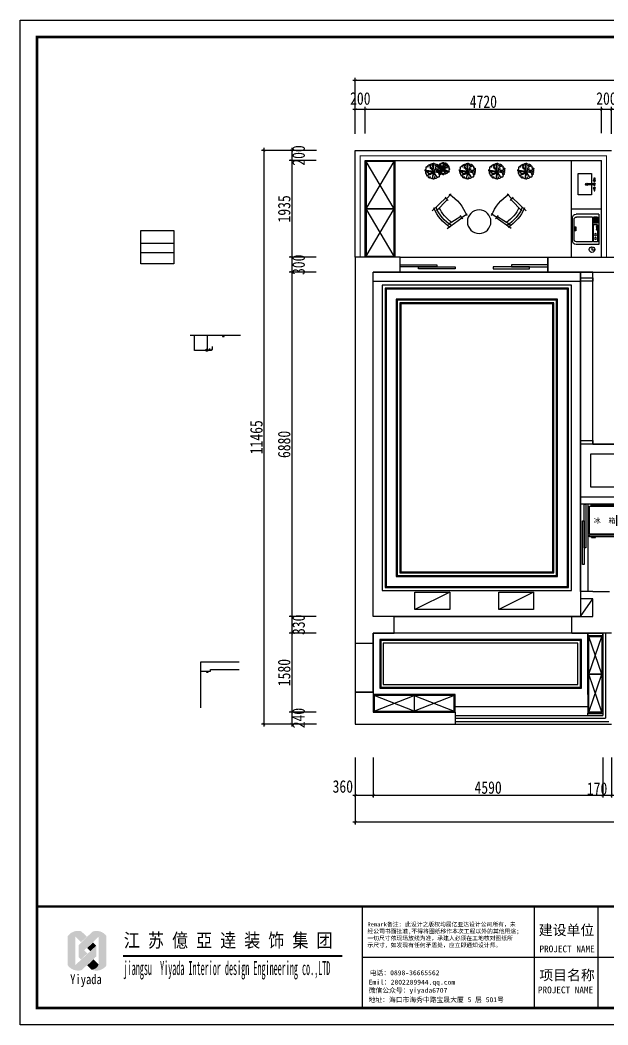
# Model space of a CAD drawing. Header units: millimetres. Extents: x -77055 to 331180, y -861586 to -491011.
# Drawn here: x 56184 to 67934, y -773046 to -752963 of the extents above; entities that cross this region are included whole.
import ezdxf

# ---------------------------------------------------------------- set-up
doc = ezdxf.new("R2010")
doc.units = ezdxf.units.MM
doc.header["$PDMODE"] = 3
doc.linetypes.add('M-HIDDEN', pattern=[1.875, 1.25, -0.625])
for name, color, linetype in [('0-01图框模板说明', 2, 'Continuous'), ('0-02图框细线', 136, 'Continuous'), ('06其他', 8, 'Continuous'), ('250', 250, 'Continuous'), ('5', 5, 'Continuous'), ('IDS-FIXT', 31, 'Continuous'), ('IEM-18Norm', 30, 'Continuous'), ('IFF-PLANTS', 86, 'Continuous'), ('JP-高位家具', 1, 'Continuous'), ('TK', 7, 'Continuous'), ('墙体', 7, 'Continuous')]:
    doc.layers.add(name, color=color, linetype=linetype)
doc.styles.add('DIM', font='simhei.ttf', dxfattribs={"width": 0.8})
doc.styles.add('H1', font='')
doc.styles.get("Standard").update_dxf_attribs({"font": 'simhei.ttf'})
doc.styles.get('H1').set_extended_font_data('SimSun')
doc.dimstyles.new('1-50', dxfattribs={"dimscale": 50, "dimtxt": 5, "dimasz": 1, "dimexe": 1, "dimexo": 0.1, "dimgap": 0.5, "dimtad": 1, "dimdec": 0, "dimdsep": 46, "dimtxsty": 'DIM', "dimblk": 'ARCHTICK', "dimcen": 4, "dimdle": 1, "dimclrd": 3, "dimclre": 3, "dimclrt": 1, "dimadec": 0, "dimazin": 0, "dimtfac": 1, "dimtdec": 0, "dimtmove": 2, "dimatfit": 3, "dimldrblk": 'DOT', "dimfxl": 15, "dimfxlon": 1, "dimarcsym": 0})

# ---------------------------------------------------------------- blocks, each defined once
blk = doc.blocks.new('_ArchTick')
at = {"color": 0, "linetype": 'ByBlock', "const_width": 0.15}
blk.add_lwpolyline([(-0.5, -0.5), (0.5, 0.5)], dxfattribs=at)
blk = doc.blocks.new('*D294')
at = {"layer": '250', "color": 3, "lineweight": -2}
for p, q in [((62885, -755235), (62885, -754696)), ((63085, -755230), (63085, -754696)), ((62835, -754746), (63135, -754746))]:
    blk.add_line(p, q, dxfattribs=at)
at = {"layer": 'Defpoints', "color": 0}
for p in [(63085, -754746), (62885, -755240), (63085, -755235)]:
    blk.add_point(p, dxfattribs=at)
at = {"layer": '250', "color": 3, "lineweight": -2, "xscale": 50, "yscale": 50, "zscale": 50, "rotation": 180}
blk.add_blockref('_ArchTick', (62885, -754746), dxfattribs=at)
at = {"layer": '250', "color": 3, "lineweight": -2, "xscale": 50, "yscale": 50, "zscale": 50}
blk.add_blockref('_ArchTick', (63085, -754746), dxfattribs=at)
at = {"layer": '250', "color": 1, "insert": (62985, -754532), "char_height": 250, "attachment_point": 5, "style": 'DIM'}
blk.add_mtext('200', dxfattribs=at)
blk = doc.blocks.new('_Dot')
at = {"color": 0, "linetype": 'ByBlock', "lineweight": -2}
blk.add_line((-0.5, 0), (-1, 0), dxfattribs=at)
at = {"color": 0, "linetype": 'ByBlock', "const_width": 0.5}
blk.add_lwpolyline([(-0.25, 0, 1), (0.25, 0, 1)], format="xyb", close=True, dxfattribs=at)
blk = doc.blocks.new('*D295')
at = {"layer": '250', "color": 3, "lineweight": -2}
for p, q in [((63085, -755230), (63085, -754696)), ((67805, -755226), (67805, -754696)), ((63035, -754746), (67855, -754746))]:
    blk.add_line(p, q, dxfattribs=at)
at = {"layer": 'Defpoints', "color": 0}
for p in [(67805, -754746), (63085, -755235), (67805, -755231)]:
    blk.add_point(p, dxfattribs=at)
at = {"layer": '250', "color": 3, "lineweight": -2, "xscale": 50, "yscale": 50, "zscale": 50, "rotation": 180}
blk.add_blockref('_ArchTick', (63085, -754746), dxfattribs=at)
at = {"layer": '250', "color": 3, "lineweight": -2, "xscale": 50, "yscale": 50, "zscale": 50}
blk.add_blockref('_ArchTick', (67805, -754746), dxfattribs=at)
at = {"layer": '250', "color": 1, "insert": (65445, -754595), "char_height": 250, "attachment_point": 5, "style": 'DIM'}
blk.add_mtext('4720', dxfattribs=at)
blk = doc.blocks.new('*D296')
at = {"layer": '250', "color": 3, "lineweight": -2}
for p, q in [((67805, -755226), (67805, -754696)), ((68005, -755235), (68005, -754696)), ((67755, -754746), (68055, -754746))]:
    blk.add_line(p, q, dxfattribs=at)
at = {"layer": 'Defpoints', "color": 0}
for p in [(68005, -754746), (67805, -755231), (68005, -755240)]:
    blk.add_point(p, dxfattribs=at)
at = {"layer": '250', "color": 3, "lineweight": -2, "xscale": 50, "yscale": 50, "zscale": 50, "rotation": 180}
blk.add_blockref('_ArchTick', (67805, -754746), dxfattribs=at)
at = {"layer": '250', "color": 3, "lineweight": -2, "xscale": 50, "yscale": 50, "zscale": 50}
blk.add_blockref('_ArchTick', (68005, -754746), dxfattribs=at)
at = {"layer": '250', "color": 1, "insert": (67905, -754532), "char_height": 250, "attachment_point": 5, "style": 'DIM'}
blk.add_mtext('200', dxfattribs=at)
blk = doc.blocks.new('*D303')
at = {"layer": '250', "color": 3, "lineweight": -2}
for p, q in [((62109, -755569), (61564, -755569)), ((61614, -755519), (61614, -755819)), ((62104, -755769), (61564, -755769))]:
    blk.add_line(p, q, dxfattribs=at)
at = {"layer": 'Defpoints', "color": 0}
for p in [(62114, -755569), (61614, -755769), (62109, -755769)]:
    blk.add_point(p, dxfattribs=at)
at = {"layer": '250', "color": 3, "lineweight": -2, "xscale": 50, "yscale": 50, "zscale": 50}
for p, rotation in [((61614, -755569), 90), ((61614, -755769), 270)]:
    blk.add_blockref('_ArchTick', p, dxfattribs=dict(at, rotation=rotation))
at = {"layer": '250', "color": 1, "insert": (61753, -755669), "char_height": 250, "attachment_point": 5, "rotation": 90, "style": 'DIM'}
blk.add_mtext('200', dxfattribs=at)
blk = doc.blocks.new('*D304')
at = {"layer": '250', "color": 3, "lineweight": -2}
for p, q in [((62104, -755769), (61564, -755769)), ((61614, -755719), (61614, -757754)), ((61944, -757704), (61564, -757704))]:
    blk.add_line(p, q, dxfattribs=at)
at = {"layer": 'Defpoints', "color": 0}
for p in [(62109, -755769), (61614, -757704), (61949, -757704)]:
    blk.add_point(p, dxfattribs=at)
at = {"layer": '250', "color": 3, "lineweight": -2, "xscale": 50, "yscale": 50, "zscale": 50}
for p, rotation in [((61614, -755769), 90), ((61614, -757704), 270)]:
    blk.add_blockref('_ArchTick', p, dxfattribs=dict(at, rotation=rotation))
at = {"layer": '250', "color": 1, "insert": (61464, -756736), "char_height": 250, "attachment_point": 5, "rotation": 90, "style": 'DIM'}
blk.add_mtext('1935', dxfattribs=at)
blk = doc.blocks.new('*D305')
at = {"layer": '250', "color": 3, "lineweight": -2}
for p, q in [((62104, -757704), (61564, -757704)), ((61614, -757654), (61614, -758054)), ((62104, -758004), (61564, -758004))]:
    blk.add_line(p, q, dxfattribs=at)
at = {"layer": 'Defpoints', "color": 0}
for p in [(62109, -757704), (61614, -758004), (62109, -758004)]:
    blk.add_point(p, dxfattribs=at)
at = {"layer": '250', "color": 3, "lineweight": -2, "xscale": 50, "yscale": 50, "zscale": 50}
for p, rotation in [((61614, -757704), 90), ((61614, -758004), 270)]:
    blk.add_blockref('_ArchTick', p, dxfattribs=dict(at, rotation=rotation))
at = {"layer": '250', "color": 1, "insert": (61753, -757854), "char_height": 250, "attachment_point": 5, "rotation": 90, "style": 'DIM'}
blk.add_mtext('300', dxfattribs=at)
blk = doc.blocks.new('*D306')
at = {"layer": '250', "color": 3, "lineweight": -2}
for p, q in [((62104, -758004), (61564, -758004)), ((61614, -757954), (61614, -764934)), ((62104, -764884), (61564, -764884))]:
    blk.add_line(p, q, dxfattribs=at)
at = {"layer": 'Defpoints', "color": 0}
for p in [(62109, -758004), (61614, -764884), (62109, -764884)]:
    blk.add_point(p, dxfattribs=at)
at = {"layer": '250', "color": 3, "lineweight": -2, "xscale": 50, "yscale": 50, "zscale": 50}
for p, rotation in [((61614, -758004), 90), ((61614, -764884), 270)]:
    blk.add_blockref('_ArchTick', p, dxfattribs=dict(at, rotation=rotation))
at = {"layer": '250', "color": 1, "insert": (61463, -761444), "char_height": 250, "attachment_point": 5, "rotation": 90, "style": 'DIM'}
blk.add_mtext('6880', dxfattribs=at)
blk = doc.blocks.new('*D307')
at = {"layer": '250', "color": 3, "lineweight": -2}
for p, q in [((62104, -764884), (61564, -764884)), ((61614, -764834), (61614, -765264)), ((62104, -765214), (61564, -765214))]:
    blk.add_line(p, q, dxfattribs=at)
at = {"layer": 'Defpoints', "color": 0}
for p in [(62109, -764884), (61614, -765214), (62109, -765214)]:
    blk.add_point(p, dxfattribs=at)
at = {"layer": '250', "color": 3, "lineweight": -2, "xscale": 50, "yscale": 50, "zscale": 50}
for p, rotation in [((61614, -764884), 90), ((61614, -765214), 270)]:
    blk.add_blockref('_ArchTick', p, dxfattribs=dict(at, rotation=rotation))
at = {"layer": '250', "color": 1, "insert": (61753, -765049), "char_height": 250, "attachment_point": 5, "rotation": 90, "style": 'DIM'}
blk.add_mtext('330', dxfattribs=at)
blk = doc.blocks.new('*D308')
at = {"layer": '250', "color": 3, "lineweight": -2}
for p, q in [((62104, -765214), (61564, -765214)), ((61614, -765164), (61614, -766844)), ((62104, -766794), (61564, -766794))]:
    blk.add_line(p, q, dxfattribs=at)
at = {"layer": 'Defpoints', "color": 0}
for p in [(62109, -765214), (61614, -766794), (62109, -766794)]:
    blk.add_point(p, dxfattribs=at)
at = {"layer": '250', "color": 3, "lineweight": -2, "xscale": 50, "yscale": 50, "zscale": 50}
for p, rotation in [((61614, -765214), 90), ((61614, -766794), 270)]:
    blk.add_blockref('_ArchTick', p, dxfattribs=dict(at, rotation=rotation))
at = {"layer": '250', "color": 1, "insert": (61463, -766004), "char_height": 250, "attachment_point": 5, "rotation": 90, "style": 'DIM'}
blk.add_mtext('1580', dxfattribs=at)
blk = doc.blocks.new('*D309')
at = {"layer": '250', "color": 3, "lineweight": -2}
for p, q in [((61614, -766744), (61614, -767084)), ((62104, -766794), (61564, -766794)), ((62109, -767034), (61564, -767034))]:
    blk.add_line(p, q, dxfattribs=at)
at = {"layer": 'Defpoints', "color": 0}
for p in [(62109, -766794), (61614, -767034), (62114, -767034)]:
    blk.add_point(p, dxfattribs=at)
at = {"layer": '250', "color": 3, "lineweight": -2, "xscale": 50, "yscale": 50, "zscale": 50}
for p, rotation in [((61614, -766794), 90), ((61614, -767034), 270)]:
    blk.add_blockref('_ArchTick', p, dxfattribs=dict(at, rotation=rotation))
at = {"layer": '250', "color": 1, "insert": (61753, -766914), "char_height": 250, "attachment_point": 5, "rotation": 90, "style": 'DIM'}
blk.add_mtext('240', dxfattribs=at)
blk = doc.blocks.new('*D310')
at = {"layer": '250', "color": 3, "lineweight": -2}
for p, q in [((62885, -767704), (62885, -768504)), ((63245, -767704), (63245, -768504)), ((62835, -768454), (63295, -768454))]:
    blk.add_line(p, q, dxfattribs=at)
at = {"layer": 'Defpoints', "color": 0}
for p in [(63245, -767229), (62885, -767469), (63245, -768454)]:
    blk.add_point(p, dxfattribs=at)
at = {"layer": '250', "color": 3, "lineweight": -2, "xscale": 50, "yscale": 50, "zscale": 50, "rotation": 180}
blk.add_blockref('_ArchTick', (62885, -768454), dxfattribs=at)
at = {"layer": '250', "color": 3, "lineweight": -2, "xscale": 50, "yscale": 50, "zscale": 50}
blk.add_blockref('_ArchTick', (63245, -768454), dxfattribs=at)
at = {"layer": '250', "color": 1, "insert": (62635, -768282), "char_height": 250, "attachment_point": 5, "style": 'DIM'}
blk.add_mtext('360', dxfattribs=at)
blk = doc.blocks.new('*D311')
at = {"layer": '250', "color": 3, "lineweight": -2}
for p, q in [((63245, -767704), (63245, -768504)), ((67835, -767704), (67835, -768504)), ((63195, -768454), (67885, -768454))]:
    blk.add_line(p, q, dxfattribs=at)
at = {"layer": 'Defpoints', "color": 0}
for p in [(63245, -767229), (67835, -767299), (67835, -768454)]:
    blk.add_point(p, dxfattribs=at)
at = {"layer": '250', "color": 3, "lineweight": -2, "xscale": 50, "yscale": 50, "zscale": 50, "rotation": 180}
blk.add_blockref('_ArchTick', (63245, -768454), dxfattribs=at)
at = {"layer": '250', "color": 3, "lineweight": -2, "xscale": 50, "yscale": 50, "zscale": 50}
blk.add_blockref('_ArchTick', (67835, -768454), dxfattribs=at)
at = {"layer": '250', "color": 1, "insert": (65540, -768303), "char_height": 250, "attachment_point": 5, "style": 'DIM'}
blk.add_mtext('4590', dxfattribs=at)
blk = doc.blocks.new('*D312')
at = {"layer": '250', "color": 3, "lineweight": -2}
for p, q in [((67835, -767704), (67835, -768504)), ((68005, -767704), (68005, -768504)), ((67785, -768454), (68055, -768454))]:
    blk.add_line(p, q, dxfattribs=at)
at = {"layer": 'Defpoints', "color": 0}
for p in [(67835, -767299), (68005, -767469), (68005, -768454)]:
    blk.add_point(p, dxfattribs=at)
at = {"layer": '250', "color": 3, "lineweight": -2, "xscale": 50, "yscale": 50, "zscale": 50, "rotation": 180}
blk.add_blockref('_ArchTick', (67835, -768454), dxfattribs=at)
at = {"layer": '250', "color": 3, "lineweight": -2, "xscale": 50, "yscale": 50, "zscale": 50}
blk.add_blockref('_ArchTick', (68005, -768454), dxfattribs=at)
at = {"layer": '250', "color": 1, "insert": (67718, -768325), "char_height": 250, "attachment_point": 5, "style": 'DIM'}
blk.add_mtext('170', dxfattribs=at)
blk = doc.blocks.new('*D321')
at = {"layer": '250', "color": 3, "lineweight": -2}
for p, q in [((77205, -754168), (62835, -754168)), ((62885, -754918), (62885, -754118)), ((77155, -754918), (77155, -754118))]:
    blk.add_line(p, q, dxfattribs=at)
at = {"layer": 'Defpoints', "color": 0}
for p in [(62885, -754168), (62885, -755496), (77155, -755496)]:
    blk.add_point(p, dxfattribs=at)
at = {"layer": '250', "color": 3, "lineweight": -2, "xscale": 50, "yscale": 50, "zscale": 50, "rotation": 180}
blk.add_blockref('_ArchTick', (62885, -754168), dxfattribs=at)
at = {"layer": '250', "color": 3, "lineweight": -2, "xscale": 50, "yscale": 50, "zscale": 50}
blk.add_blockref('_ArchTick', (77155, -754168), dxfattribs=at)
at = {"layer": '250', "color": 1, "insert": (70020, -754016), "char_height": 250, "attachment_point": 5, "style": 'DIM'}
blk.add_mtext('14270', dxfattribs=at)
blk = doc.blocks.new('*D322')
at = {"layer": '250', "color": 3, "lineweight": -2}
for p, q in [((62885, -768243), (62885, -769043)), ((77155, -768243), (77155, -769043)), ((77205, -768993), (62835, -768993))]:
    blk.add_line(p, q, dxfattribs=at)
at = {"layer": 'Defpoints', "color": 0}
for p in [(62885, -767607), (77155, -767607), (62885, -768993)]:
    blk.add_point(p, dxfattribs=at)
at = {"layer": '250', "color": 3, "lineweight": -2, "xscale": 50, "yscale": 50, "zscale": 50, "rotation": 180}
blk.add_blockref('_ArchTick', (62885, -768993), dxfattribs=at)
at = {"layer": '250', "color": 3, "lineweight": -2, "xscale": 50, "yscale": 50, "zscale": 50}
blk.add_blockref('_ArchTick', (77155, -768993), dxfattribs=at)
at = {"layer": '250', "color": 1, "insert": (70020, -768841), "char_height": 250, "attachment_point": 5, "style": 'DIM'}
blk.add_mtext('14270', dxfattribs=at)
blk = doc.blocks.new('*D323')
at = {"layer": '250', "color": 3, "lineweight": -2}
for p, q in [((61808, -755569), (61008, -755569)), ((61058, -755519), (61058, -767084)), ((61808, -767034), (61008, -767034))]:
    blk.add_line(p, q, dxfattribs=at)
at = {"layer": 'Defpoints', "color": 0}
for p in [(62109, -755569), (61058, -767034), (62109, -767034)]:
    blk.add_point(p, dxfattribs=at)
at = {"layer": '250', "color": 3, "lineweight": -2, "xscale": 50, "yscale": 50, "zscale": 50}
for p, rotation in [((61058, -755569), 90), ((61058, -767034), 270)]:
    blk.add_blockref('_ArchTick', p, dxfattribs=dict(at, rotation=rotation))
at = {"layer": '250', "color": 1, "insert": (60908, -761301), "char_height": 250, "attachment_point": 5, "rotation": 90, "style": 'DIM'}
blk.add_mtext('11465', dxfattribs=at)
blk = doc.blocks.new('TREE')
at = {"color": 0, "linetype": 'ByBlock'}
for p, q in [((0, 0), (-500, -310)), ((0, 0), (-473, -365)), ((0, 0), (-426, 453)), ((1, -2), (-184, 326)), ((-14, 124), (-37, 392)), ((0, 0), (-35, -318)), ((-28, 553), (-9, 216)), ((-2, -2), (384, 367)), ((0, 0), (227, 147)), ((0, 0), (381, 26)), ((0, 0), (325, -339)), ((0, 0), (223, -298)), ((-580, -11), (-189, -11)), ((-146, -21), (-393, -29)), ((189, -548), (66, -191))]:
    blk.add_line(p, q, dxfattribs=at)
for points in [[(-533, 172, 0.048549), (-538, 162, 0.190472), (-538, 152, -0.10101), (-534, 136, 0.307962), (-529, 126, 0.265853), (-522, 125, -0.124573), (-499, 128, -0.175417), (-471, 113, -0.55537), (-474, 103, -0.151111), (-493, 103, 0.037801), (-513, 108, 0.126958), (-522, 108, 0.229316), (-545, 84, 0.16988), (-545, 59, -0.10766), (-541, 26, 0.160613), (-535, -45, -0.11842), (-527, -95, -0.101826), (-531, -107, 0.641425), (-505, -139, 0.023709), (-443, -97, -0.264906), (-413, -93, -0.527356), (-410, -108, -0.115062), (-453, -136, 0.153737), (-493, -166, 0.227692), (-497, -195, -0.107046), (-494, -249, 0.304489), (-478, -282, 0.118537), (-445, -292, -0.24455), (-417, -310, -0.401226), (-423, -336, 0.516312), (-423, -369, 0.207858), (-395, -376, -0.205707), (-373, -381, 0.042292), (-366, -398, 0.27872), (-293, -406, 0.371124), (-277, -369, -0.162146), (-276, -332, -0.092503), (-254, -296, -0.92822), (-245, -302, 0.045097), (-264, -338, 0.271844), (-261, -356, -0.045638), (-237, -394, -0.351087), (-245, -437, 0.267635), (-276, -481, 0.456302), (-255, -503, 0.224849), (-239, -495, -0.702819), (-221, -501, 0.36667), (-167, -517, -0.306593), (-116, -526, 0.365707), (-41, -531, 0.229267), (-32, -515, -0.531538), (-16, -505, 0.038694), (27, -520, 0.546027), (39, -510, 0.008428), (32, -472, -1.045168), (37, -471, 0.024954), (85, -536, 0.277631), (132, -553, 0.618575), (136, -539, 0.07332), (112, -501, -0.264636), (108, -484, -0.283668), (151, -475, 0.151544), (216, -478, 0.263252), (240, -456, -0.276965), (266, -432, -0.00619), (307, -424, 0.292035), (342, -392, 0.386467), (334, -377, -0.479561), (328, -327, -0.347201), (364, -322, 0.24097), (407, -324, 0.319278), (424, -297, -0.256097), (439, -262, 0.599235), (437, -247, 0.047891), (392, -236, -0.010419), (332, -226, -1.343777), (334, -221, -0.207946), (408, -227, 0.33552), (447, -221, 0.15502), (468, -176, -0.317336), (499, -144, 0.33213), (532, -107, 0.295355), (520, -83, -0.3785), (502, -32, 0.22719), (500, 14, 0.002774), (486, 38, -0.340727), (489, 58, 0.192143), (500, 81, 0.191783), (474, 155, 0.399061), (419, 160, -0.281864), (340, 151, -0.778653), (341, 160, 0.05714), (390, 169, 0.298226), (428, 213, -0.213147), (451, 252, 0.598277), (448, 281, 0.136008), (413, 299, -0.239617), (383, 322, 0.225446), (329, 367, -0.274678), (282, 414, 0.625959), (207, 429, -0.077436), (161, 385, -1.722769), (161, 389, 0.182225), (191, 427, -0.220662), (213, 451, 0.440558), (221, 473, 0.255848), (180, 500, 0.203833), (140, 487, -0.381368), (42, 488, 0.289099), (-77, 508, 0.098536), (-107, 488, -0.37499), (-148, 485, 0.295657), (-212, 490, 0.325049), (-226, 463, -0.444778), (-241, 442, -0.072527), (-280, 445, 0.724317), (-286, 435, 0.036145), (-225, 376, 0.245611), (-185, 367, -0.314344), (-138, 351, -0.471362), (-150, 307, -0.328571), (-187, 315, 0.165469), (-233, 341, -0.289587), (-308, 411, 0.485494), (-358, 433, 0.37279), (-379, 377, -0.569082), (-398, 355, 0.406999), (-425, 335, -0.196889), (-455, 288, -0.049165), (-529, 245, 0.519447), (-535, 215, -0.377457), (-533, 172, 3.957934)], [(-390, 62, -0.036231), (-288, 26, 0.185457), (-162, 20, -0.211068), (-43, 9, 0.149215), (0, 0, -8.760448)], [(15, 56, -0.10196), (60, 209, 0.275224), (55, 302, -0.168848), (27, 414, -2.224984)], [(487, -11, 0.172133), (370, 10, -0.196086), (205, 48, 0.316741), (120, 48, -11.613477)], [(-159, -464, 0.391732), (-139, -392, -0.180788), (-149, -315, -0.13994), (-84, -199, 0.260432), (-59, -111, -0.869243)], [(295, -451, 0.133517), (268, -402, 0.059364), (224, -366, -0.223064), (177, -290, 0.236418), (120, -204, -0.461399)]]:
    blk.add_lwpolyline(points, format="xyb", dxfattribs=at)
blk = doc.blocks.new('A$C3FA61304')
at = {"color": 251}
for p, q in [((38, 561), (38, 113)), ((444, 611), (88, 611)), ((444, 64), (444, 611)), ((471, 611), (471, 236)), ((559, 611), (471, 611)), ((559, 236), (559, 611)), ((55, 363, -1341), (55, 287, -1341)), ((76, 368, -1341), (60, 368, -1341)), ((60, 282, -1341), (76, 282, -1341)), ((76, 282, -1341), (76, 368, -1341)), ((559, 236), (471, 236)), ((444, 64), (88, 64)), ((471, 200), (471, 64)), ((559, 200), (471, 200)), ((559, 64), (471, 64)), ((505, 190, -1341), (489, 190, -1341)), ((489, 73, -1341), (489, 190, -1341)), ((505, 73, -1341), (489, 73, -1341)), ((505, 73, -1341), (505, 190, -1341)), ((521, 73, -1341), (521, 190, -1341)), ((536, 190, -1341), (521, 190, -1341)), ((536, 73, -1341), (521, 73, -1341)), ((536, 73, -1341), (536, 190, -1341)), ((559, 64), (559, 200))]:
    blk.add_line(p, q, dxfattribs=at)
for centre, radius in [((514, 540, -1341), 23.1), ((514, 455, -1341), 23.1), ((538, 342, -1341), 8.22), ((538, 307, -1341), 8.22), ((538, 273, -1341), 8.22)]:
    blk.add_circle(centre, radius, dxfattribs=at)
for centre, radius, start, end in [((88, 561), 49.5, 90, 180), ((60, 363, -1341), 4.95, 90, 180), ((60, 287, -1341), 4.95, 180, 270), ((88, 113), 49.5, 180, 270)]:
    blk.add_arc(centre, radius, start, end, dxfattribs=at)
at = {"layer": 'IDS-FIXT', "ltscale": 3}
for p, q in [((587, 674), (82, 674)), ((587, 0), (587, 674)), ((0, 592), (0, 82)), ((587, 0), (82, 0))]:
    blk.add_line(p, q, dxfattribs=at)
for centre, start, end in [((82, 592), 90, 180), ((82, 82), 180, 270)]:
    blk.add_arc(centre, 82.5, start, end, dxfattribs=at)
blk = doc.blocks.new('941RFD')
at = {"color": 2}
for p, q in [((40964, 8550), (40841, 8550)), ((40964, 8532), (40841, 8532))]:
    blk.add_line(p, q, dxfattribs=at)
for points in [[(40643, 8754), (40909, 8754), (40909, 8328), (40643, 8328)], [(40971, 8671), (40971, 8613), (40959, 8613), (40959, 8671)], [(40971, 8411), (40971, 8469), (40959, 8469), (40959, 8411)]]:
    blk.add_lwpolyline(points, close=True, dxfattribs=at)
for radius in [24, 16]:
    blk.add_circle((40812, 8541), radius, dxfattribs=at)
for centre, radius, start, end in [((40965, 8621), 22, 105.2764, 74.7237), ((40841, 8541), 8.57, 90, 270), ((40965, 8461), 22, 285.2764, 254.7237), ((40965, 8541), 22, 202.9179, 157.0821), ((40964, 8541), 8.57, 270, 90)]:
    blk.add_arc(centre, radius, start, end, dxfattribs=at)
blk = doc.blocks.new('gf')
at = {"color": 2}
for p, q in [((97403, -12710), (97767, -12961)), ((97737, -13001), (97429, -12806)), ((98964, -12710), (98600, -12961)), ((98629, -13001), (98938, -12806)), ((97044, -13135), (97374, -13447)), ((97409, -13406), (97146, -13138)), ((97755, -12976), (97894, -13063)), ((98612, -12976), (98473, -13063)), ((98957, -13406), (99220, -13138)), ((99323, -13135), (98993, -13447)), ((97389, -13429), (97501, -13545)), ((98978, -13429), (98865, -13545))]:
    blk.add_line(p, q, dxfattribs=at)
blk.add_circle((98183, -12871), 286, dxfattribs=at)
for centre, radius, start, end in [((97992, -13570), 979, 121.3946, 158.2037), ((97972, -13551), 897, 120.805, 158.5297), ((98395, -13551), 897, 21.4703, 59.195), ((98375, -13570), 979, 21.7963, 58.6054), ((96878, -12636), 1075, 302.7424, 338.895), ((98288, -13377), 666, 139.0444, 148.0705), ((99489, -12636), 1075, 201.105, 237.2576), ((98079, -13377), 666, 31.9295, 40.9556), ((97891, -13867), 666, 133.9798, 143.3347), ((98475, -13867), 666, 36.6653, 46.0202)]:
    blk.add_arc(centre, radius, start, end, dxfattribs=at)
at = {"color": 1}
for centre, start, end in [((97972, -13551), 123.4784, 155.6579), ((98395, -13551), 24.3421, 56.5216)]:
    blk.add_arc(centre, 829, start, end, dxfattribs=at)
blk = doc.blocks.new('A$C277C16EF')
at = {"layer": '06其他', "linetype": 'ByBlock'}
h = blk.add_hatch(color=7, dxfattribs=at)
h.set_gradient(color1=(255, 241, 220), color2=(255, 110, 0), rotation=45, tint=1, name='HEMISPHERICAL')
h.paths.add_polyline_path([(-27449, 1771), (-27449, 1763, -0.16489), (-27295, 1763), (-27180, 1654), (-27067, 1764), (-27179, 1872, 0.313173)])
h = blk.add_hatch(color=16, dxfattribs=at)
h.set_gradient(color1=(127, 0, 0), color2=(204, 0, 0), rotation=135, tint=1, name='INVHEMISPHERICAL')
h.paths.add_polyline_path([(-27227, 1599), (-27119, 1490), (-26828, 1764, -0.337042), (-26673, 1776, 0.33371), (-26953, 1864)])
h = blk.add_hatch(color=20, dxfattribs=at)
h.set_gradient(color1=(255, 63, 0), color2=(253, 236, 196), tint=1, name='HEMISPHERICAL')
h.paths.add_polyline_path([(-27449, 1194, 0.322561), (-27170, 1095, -0.167756), (-27295, 1196), (-27295, 1763, 0.16489), (-27449, 1763)])
h = blk.add_hatch(color=11, dxfattribs=at)
h.set_gradient(color1=(254, 140, 88), color2=(97, 0, 2), rotation=45, tint=1, name='HEMISPHERICAL')
h.paths.add_polyline_path([(-27059, 1537), (-26995, 1476), (-26879, 1584), (-26943, 1646)])
h = blk.add_hatch(color=1, dxfattribs=at)
h.set_gradient(color1=(255, 0, 0), color2=(255, 127, 0), tint=1, name='INVHEMISPHERICAL')
h.paths.add_polyline_path([(-26673, 1776, 0.339601), (-26829, 1763), (-26829, 1210, -0.318809), (-26971, 1103, 0.343219), (-26673, 1189)])
h = blk.add_hatch(color=20, dxfattribs=at)
h.set_gradient(color1=(255, 63, 0), color2=(253, 236, 196), rotation=45, tint=1)
h.paths.add_polyline_path([(-27295, 1196, 0.167756), (-27170, 1095), (-26879, 1367), (-26879, 1584)])
h = blk.add_hatch(color=18, dxfattribs=at)
h.set_gradient(color1=(76, 0, 0), color2=(127, 0, 0), rotation=45, tint=1, name='CURVED')
h.paths.add_polyline_path([(-27227, 1599), (-27227, 1351), (-27184, 1309), (-27056, 1428)])
h = blk.add_hatch(color=16, dxfattribs=at)
h.set_gradient(color1=(127, 0, 0), color2=(204, 0, 0), rotation=45, tint=1, name='CURVED')
h.paths.add_polyline_path([(-26829, 1210), (-26932, 1308), (-27060, 1189), (-26971, 1103, 0.318809)])
at = {"layer": '0-01图框模板说明', "color": 2, "const_width": 49}
blk.add_lwpolyline([(-338, 19745), (-338, 338), (-28062, 338), (-28062, 19745)], close=True, dxfattribs=at)
blk.add_lwpolyline([(-338, 2367), (-28066, 2367)], dxfattribs=at)
at = {"layer": '0-02图框细线'}
for p, q in [((-21553, 338), (-21553, 2367)), ((-18119, 327), (-18119, 2367)), ((-16842, 327), (-16842, 2367)), ((-21553, 1352), (-338, 1352))]:
    blk.add_line(p, q, dxfattribs=at)
blk.add_lwpolyline([(0, 20083), (0, 0), (-28400, 0), (-28400, 20083)], close=True, dxfattribs=at)
at = {"layer": '0-02图框细线', "ltscale": 0.2, "const_width": 45}
blk.add_lwpolyline([(-26342, 1377), (-21957, 1377)], dxfattribs=at)
at = {"layer": '0-02图框细线'}
for s, insert, char_height, attachment_point in [('{\\fSimHei|b0|i0|c134|p2;Remark备注: 此设计之版权均属亿亚达设计公司所有，未\\P经公司书面批准,不得将图纸移作本次工程以外的其他用途;\\P一切尺寸依现场放线为准，承建人必须在工地核对图纸所\\P示尺寸，如发现有任何矛盾处，应立即通知设计师。}', (-21458, 1541), 83.12, 7), ('{\\fSimSun|b0|i0|c134|p2;建设单位}', (-18031, 1885), 202.86, 4), ('{\\fSimSun|b0|i0|c134|p2;PROJECT NAME}', (-18018, 1518), 135.24, 4), ('{\\fSimSun|b0|i0|c134|p2;电话：0898-36665562  }', (-21410, 1036), 96.98, 4), ('{\\fSimSun|b0|i0|c134|p2;项目名称}', (-18020, 983), 202.86, 4), ('{\\fSimSun|b0|i0|c134|p2;Emil：2802289944.qq.com}', (-21432, 841), 96.98, 4), ('{\\fSimSun|b0|i0|c134|p2;微信公众号：yiyada6707}', (-21432, 677), 96.98, 4), ('{\\fSimSun|b0|i0|c134|p2;PROJECT NAME}', (-18049, 698), 135.24, 4), ('{\\fSimSun|b0|i0|c134|p2;地址：海口市海秀中路宝晟大厦 5 层 501号}', (-21433, 497), 96.98, 4)]:
    blk.add_mtext(s, dxfattribs=dict(at, insert=insert, char_height=char_height, attachment_point=attachment_point))
at = {"layer": 'TK', "color": 150, "style": 'H1'}
for s, height, width, p in [('江 苏 億 亞 逹 装 饰 集 团', 277.07, 0.85, (-26327, 1551)), ('jiangsu  Yiyada Interior design Engineering co.,LTD', 277.07, 0.43, (-26331, 997)), ('Yiyada ', 194, 0.8, (-27400, 815))]:
    blk.add_text(s, height=height, dxfattribs=dict(at, width=width)).set_placement(p)
blk = doc.blocks.new('A$C03B97D01')
at = {"color": 2}
for p, q in [((0, 629), (550, 629)), ((0, 67), (0, 629)), ((25, 667), (922, 667)), ((25, 667), (25, 637)), ((922, 637), (25, 637)), ((91, 637), (91, 629)), ((453, 637), (453, 629)), ((550, 67), (550, 629)), ((950, 629), (550, 629)), ((922, 637), (922, 667)), ((950, 67), (950, 629)), ((550, 67), (0, 67)), ((0, 17), (0, 57)), ((0, 57), (550, 57)), ((550, 17), (0, 17)), ((950, 67), (400, 67)), ((400, 57), (950, 57)), ((950, 17), (400, 17)), ((527, 17), (527, 57)), ((581, 17), (581, 57)), ((950, 17), (950, 57))]:
    blk.add_line(p, q, dxfattribs=at)
for points in [[(121, 17), (42, 17), (42, 0), (121, 0)], [(692, 17), (613, 17), (613, 0), (692, 0)]]:
    blk.add_lwpolyline(points, close=True, dxfattribs=at)
at = {"layer": '墙体', "insert": (85, 276), "char_height": 100, "width": 628.58, "attachment_point": 7}
blk.add_mtext('{\\fSimSun|b0|i0|c134|p2;\\C1;冰  箱}', dxfattribs=at)

msp = doc.modelspace()

# ---------------------------------------------------------------- linework, layer by layer
at = {"layer": '250', "color": 2}
for p, q in [((62884.9, -757703.6), (62884.9, -755568.6)), ((62884.9, -755568.6), (68004.9, -755568.6)), ((63084.9, -757703.6), (63084.9, -755768.6)), ((63084.9, -755768.6), (67804.9, -755768.6)), ((63684.9, -757703.6), (63684.9, -755768.6)), ((67804.9, -757703.6), (67804.9, -755768.6)), ((63244.9, -758183.6), (67384.9, -758183.6)), ((60590.9, -759269.3), (59584.8, -759269.3)), ((59673.5, -759569.3), (59673.5, -759269.3)), ((59933.5, -759539.3), (59933.5, -759269.3)), ((60233.5, -759269.3), (60233.5, -759289.3)), ((60233.5, -759289.3), (60263.5, -759289.3)), ((60263.5, -759289.3), (60263.5, -759269.3)), ((59972.3, -759528.8), (59972.3, -759563.7)), ((60033.5, -759549.3), (60033.5, -759489.3)), ((59923.5, -759569.3), (59673.5, -759569.3)), ((59903.5, -759569.3), (59903.5, -759539.3)), ((59903.5, -759539.3), (59933.5, -759539.3)), ((59903.5, -759579.3), (59903.5, -759569.3)), ((59903.5, -759569.3), (59933.5, -759569.3)), ((59933.5, -759579.3), (59903.5, -759579.3)), ((59933.5, -759569.3), (59933.5, -759539.3)), ((60013.5, -759569.3), (59933.5, -759569.3)), ((59933.5, -759569.3), (59933.5, -759579.3)), ((59953.6, -759545.8), (59991, -759545.8)), ((60033.5, -759549.3), (60013.5, -759549.3)), ((60013.5, -759549.3), (60013.5, -759569.3)), ((64773.9, -764399.7), (64077.2, -764744.3)), ((66447.4, -764399.7), (65750.7, -764744.3)), ((67534.9, -765263.6), (67534.9, -766813.6)), ((60566.6, -765795.2), (59793.5, -765795.2)), ((59793.5, -765795.2), (59793.5, -766705.8)), ((59793.5, -765795.2), (59793.5, -765975.2)), ((59993.5, -765945.2), (60566.6, -765945.2)), ((59993.5, -765975.2), (59993.5, -765945.2)), ((59913.5, -765975.2), (59913.5, -765995.2)), ((59913.5, -765995.2), (59943.5, -765995.2)), ((59943.5, -765995.2), (59943.5, -765975.2))]:
    msp.add_line(p, q, dxfattribs=at)
at = {"layer": '250', "color": 1}
for p, q in [((67204.9, -757703.6), (67204.9, -755768.6)), ((67204.9, -756736.1), (67804.9, -756736.1)), ((67884.9, -765213.6), (67884.9, -766913.6)), ((64879.9, -766913.6), (67884.9, -766913.6)), ((64879.9, -766983.6), (67954.9, -766983.6))]:
    msp.add_line(p, q, dxfattribs=at)
at = {"layer": '250', "color": 7}
for p, q in [((58600.2, -757419.6), (59258.4, -757419.6)), ((67615.7, -757495.3), (67615.7, -757555.3)), ((58600.2, -757608.9), (59258.4, -757608.9)), ((63084.9, -757703.6), (62884.9, -757703.6)), ((62884.9, -757703.6), (62884.9, -765423.6)), ((63784.9, -757703.6), (63084.9, -757703.6)), ((63784.9, -758003.6), (63784.9, -757703.6)), ((66734.9, -758003.6), (66734.9, -757703.6)), ((66734.9, -757703.6), (67804.9, -757703.6)), ((67615.7, -757555.3), (67670.5, -757555.3)), ((67804.9, -757703.6), (68849.9, -757703.6)), ((63244.9, -764883.6), (63244.9, -758003.6)), ((63784.9, -758003.6), (63244.9, -758003.6)), ((63244.9, -758003.6), (69303.3, -758003.6)), ((67634.9, -758003.6), (66734.9, -758003.6)), ((67384.9, -762488.6), (67384.9, -758003.6)), ((67634.9, -758003.6), (67384.9, -758003.6)), ((67634.9, -761438.6), (67634.9, -758003.6)), ((67634.9, -761438.6), (68054.9, -761438.6)), ((67384.9, -762638.6), (67384.9, -762488.6)), ((67384.9, -762488.6), (70034.9, -762488.6)), ((68114.9, -762638.6), (67384.9, -762638.6)), ((67634.9, -764533.6), (67384.9, -764533.6)), ((67634.9, -764383.6), (67964.9, -764383.6)), ((67634.9, -764883.6), (67634.9, -764533.6)), ((63664.9, -764883.6), (63244.9, -764883.6)), ((63664.9, -765213.6), (63664.9, -764883.6)), ((63664.9, -764883.6), (67214.9, -764883.6)), ((67214.9, -764883.6), (67634.9, -764883.6)), ((67214.9, -765213.6), (67214.9, -764883.6)), ((63244.9, -765423.6), (63244.9, -765213.6)), ((63244.9, -765213.6), (63664.9, -765213.6)), ((67214.9, -765213.6), (63664.9, -765213.6)), ((67214.9, -765213.6), (67834.9, -765213.6)), ((68004.9, -765213.6), (67834.9, -765213.6)), ((63244.9, -765423.6), (62884.9, -765423.6)), ((63244.9, -766393.6), (62884.9, -766393.6)), ((62884.9, -766393.6), (62884.9, -767033.6)), ((63244.9, -766393.6), (63244.9, -766793.6)), ((63244.9, -766793.6), (64879.9, -766793.6)), ((64879.9, -766793.6), (64879.9, -766863.6)), ((64879.9, -766863.6), (64879.9, -767033.6)), ((62884.9, -767033.6), (64879.9, -767033.6))]:
    msp.add_line(p, q, dxfattribs=at)
at = {"layer": '250', "color": 8}
for p, q in [((67384.9, -764383.6), (67384.9, -762638.6)), ((67534.9, -762638.6), (67534.9, -764383.6)), ((67384.9, -764883.6), (67634.9, -764533.6)), ((67834.9, -765213.6), (67834.9, -766863.6)), ((64062.4, -766773.6), (63264.9, -766463.6)), ((63264.9, -766773.6), (64062.4, -766463.6)), ((64062.4, -766463.6), (64062.4, -766773.6)), ((64859.9, -766463.6), (64062.4, -766773.6)), ((64062.4, -766463.6), (64859.9, -766773.6)), ((64879.9, -766683.6), (67534.9, -766683.6)), ((64879.9, -766863.6), (67834.9, -766863.6)), ((64879.9, -767033.6), (68004.9, -767033.6))]:
    msp.add_line(p, q, dxfattribs=at)
at = {"layer": '250', "color": 1, "const_width": 20}
msp.add_lwpolyline([(62984.9, -757703.6), (62984.9, -755675.1), (67903.7, -755675.1), (67903.7, -757703.6)], dxfattribs=at)
at = {"layer": '250', "color": 1}
for points in [[(63664.9, -755788.6), (63104.9, -755788.6), (63104.9, -757683.6), (63664.9, -757683.6)], [(63424.9, -764363.6), (67204.9, -764363.6), (67204.9, -758263.6), (63424.9, -758263.6)], [(63504.9, -764283.6), (67124.9, -764283.6), (67124.9, -758343.6), (63504.9, -758343.6)], [(63374.9, -766313.6), (67404.9, -766313.6), (67404.9, -765343.6), (63374.9, -765343.6)], [(67554.9, -765283.6), (67814.9, -765283.6), (67814.9, -766793.6), (67554.9, -766793.6)], [(63394.9, -766293.6), (67384.9, -766293.6), (67384.9, -765363.6), (63394.9, -765363.6)], [(63264.9, -766773.6), (64859.9, -766773.6), (64859.9, -766463.6), (63264.9, -766463.6)]]:
    msp.add_lwpolyline(points, close=True, dxfattribs=at)
at = {"layer": '250', "color": 8}
for points in [[(63104.9, -757683.6), (63664.9, -756736.1), (63104.9, -756736.1), (63664.9, -755788.6)], [(63664.9, -757683.6), (63104.9, -756736.1), (63664.9, -756736.1), (63104.9, -755788.6)], [(67384.9, -764533.6), (67384.9, -764883.6)]]:
    msp.add_lwpolyline(points, dxfattribs=at)
at = {"layer": '250', "color": 7}
for points in [[(58600.2, -757166.3), (59258.4, -757166.3), (59258.4, -757837.9), (58600.2, -757837.9)], [(67534.9, -765263.6), (67834.9, -765263.6), (67834.9, -765213.6), (67534.9, -765213.6)], [(62884.9, -766393.6), (63244.9, -766393.6), (63244.9, -765423.6), (62884.9, -765423.6)], [(67534.9, -766813.6), (67834.9, -766813.6), (67834.9, -766863.6), (67534.9, -766863.6)]]:
    msp.add_lwpolyline(points, close=True, dxfattribs=at)
at = {"layer": '250', "color": 251}
msp.add_lwpolyline([(66734.9, -757703.6), (66734.9, -758003.6), (63784.9, -758003.6), (63784.9, -757703.6)], close=True, dxfattribs=at)
at = {"layer": '250', "color": 2}
for points in [[(64514.9, -757893.6), (63784.9, -757893.6), (63784.9, -757853.6), (64514.9, -757853.6)], [(64879.9, -757933.6), (64149.9, -757933.6), (64149.9, -757893.6), (64879.9, -757893.6)], [(65639.9, -757933.6), (66369.9, -757933.6), (66369.9, -757893.6), (65639.9, -757893.6)], [(66004.9, -757893.6), (66734.9, -757893.6), (66734.9, -757853.6), (66004.9, -757853.6)], [(67384.9, -764883.6), (63244.9, -764883.6), (63244.9, -758003.6), (67384.9, -758003.6)], [(67634.9, -758183.6), (67384.9, -758183.6), (67384.9, -758113.6), (67634.9, -758113.6)], [(67634.9, -761438.6), (67384.9, -761438.6), (67384.9, -761368.6), (67634.9, -761368.6)], [(67384.9, -762488.6), (74744.9, -762488.6), (74744.9, -761438.6), (67384.9, -761438.6)], [(67459.9, -762638.6), (67494.9, -762638.6), (67494.9, -763511.1), (67459.9, -763511.1)], [(67424.9, -762968.8), (67459.9, -762968.8), (67459.9, -763841.3), (67424.9, -763841.3)], [(64077.2, -764399.7), (64773.9, -764399.7), (64773.9, -764744.3), (64077.2, -764744.3)], [(65750.7, -764399.7), (66447.4, -764399.7), (66447.4, -764744.3), (65750.7, -764744.3)], [(63244.9, -766793.6), (64879.9, -766793.6), (64879.9, -766443.6), (63244.9, -766443.6)]]:
    msp.add_lwpolyline(points, close=True, dxfattribs=at)
at = {"layer": '250', "color": 8}
for points in [[(63484.9, -764303.6), (67144.9, -764303.6), (67144.9, -758323.6), (63484.9, -758323.6)], [(63704.9, -764083.6), (66924.9, -764083.6), (66924.9, -758543.6), (63704.9, -758543.6)], [(63724.9, -764063.6), (66904.9, -764063.6), (66904.9, -758563.6), (63724.9, -758563.6)], [(63774.9, -764013.6), (66854.9, -764013.6), (66854.9, -758613.6), (63774.9, -758613.6)], [(63794.9, -763993.6), (66834.9, -763993.6), (66834.9, -758633.6), (63794.9, -758633.6)], [(67584.9, -762288.6), (74544.9, -762288.6), (74544.9, -761638.6), (67584.9, -761638.6)], [(63444.9, -766243.6), (67334.9, -766243.6), (67334.9, -765413.6), (63444.9, -765413.6)]]:
    msp.add_lwpolyline(points, close=True, dxfattribs=at)
at = {"layer": '250', "color": 7}
msp.add_lwpolyline([(67634.9, -764383.6), (67384.9, -764383.6), (67384.9, -764533.6)], dxfattribs=at)
at = {"layer": '250', "color": 2}
for points in [[(67534.9, -766443.6), (67534.9, -765213.6), (63244.9, -765213.6), (63244.9, -766443.6), (64879.9, -766443.6)], [(59793.5, -765975.2), (59993.5, -765975.2), (59993.5, -765945.2)]]:
    msp.add_lwpolyline(points, dxfattribs=at)
at = {"layer": '250', "color": 1}
for points in [[(67814.9, -766793.6), (67554.9, -766038.6), (67814.9, -766038.6), (67554.9, -765283.6)], [(67554.9, -766793.6), (67814.9, -766038.6), (67554.9, -766038.6), (67814.9, -765283.6)]]:
    msp.add_lwpolyline(points, dxfattribs=at)
at = {"layer": '250', "color": 7}
msp.add_circle((67615.7, -757550.3), 55, dxfattribs=at)
at = {"layer": '250', "color": 2}
msp.add_circle((59971.8, -759545.8), 11.3, dxfattribs=at)
at = {"layer": 'IEM-18Norm', "linetype": 'M-HIDDEN', "ltscale": 0.2}
msp.add_circle((64651.1, -755933.2), 108.3, dxfattribs=at)

# ---------------------------------------------------------------- block references
at = {"color": 0}
msp.add_blockref('941RFD', (26699.2, -764786), dxfattribs=at)
at = {"layer": '250', "color": 7}
for name, p in [('A$C277C16EF', (84584.3, -773046)), ('A$C03B97D01', (67565.4, -763305.3))]:
    msp.add_blockref(name, p, dxfattribs=at)
at = {"layer": '5', "xscale": -0.8999999999941792, "yscale": 0.9000000000014552, "zscale": 0.9, "rotation": 180}
msp.add_blockref('A$C3FA61304', (67224.9, -756842.3), dxfattribs=at)
at = {"layer": 'IFF-PLANTS'}
for p, xscale, yscale, zscale, rotation in [((64444.3, -755990), -0.2900516158508789, 0.2900516158479149, 0.2900516158536585, 124.2149886186167), ((64645.5, -755935), 0.2175387118789918, 0.2175387118986691, 0.2175387118902439, 201.1796316261226), ((65129.4, -755990), -0.2900516158508789, 0.2900516158479149, 0.2900516158536585, 124.2149886186167), ((65716.6, -755990), -0.2900516158508789, 0.2900516158479149, 0.2900516158536585, 124.2149886186167), ((66296.2, -755990), -0.2900516158508789, 0.2900516158479149, 0.2900516158536585, 124.2149886186167)]:
    msp.add_blockref('TREE', p, dxfattribs=dict(at, xscale=xscale, yscale=yscale, zscale=zscale, rotation=rotation))
at = {"layer": 'JP-高位家具', "color": 7, "xscale": -0.823283999983687, "yscale": 0.8232840000055148, "zscale": 0.8232839999999999, "rotation": 180}
msp.add_blockref('gf', (-15472.4, -767589.2), dxfattribs=at)

# ---------------------------------------------------------------- dimensions: what is measured, and where the dimension line sits
at = {"layer": '250', "color": 7}
for base, p1, p2, picture, middle in [((62884.9, -754167.7), (77154.9, -755496.1), (62884.9, -755496.1), '*D321', (70019.9, -754016.3)), ((62884.9, -768992.6), (77154.9, -767607.1), (62884.9, -767607.1), '*D322', (70019.9, -768841.2))]:
    dim = msp.add_linear_dim(base=base, p1=p1, p2=p2, dimstyle='1-50', dxfattribs=at)
    dim.commit()
    dim.dimension.update_dxf_attribs({"geometry": picture, "text_midpoint": middle})
for base, p1, p2, angle, picture, middle in [((63084.9, -754746.1), (62884.9, -755239.6), (63084.9, -755234.6), 180, '*D294', (62984.9, -754532.2)), ((67804.9, -754746.1), (63084.9, -755234.6), (67804.9, -755231.3), 180, '*D295', (65444.9, -754594.7)), ((68004.9, -754746.1), (67804.9, -755231.3), (68004.9, -755239.6), 180, '*D296', (67904.9, -754532.2)), ((61058.3, -767033.6), (62109.3, -755568.6), (62109.3, -767033.6), 270, '*D323', (60908.3, -761301.1)), ((61614.3, -757703.6), (62109.3, -755768.6), (61949.3, -757703.6), 270, '*D304', (61464.3, -756736.1)), ((61614.3, -764883.6), (62109.3, -758003.6), (62109.3, -764883.6), 270, '*D306', (61462.9, -761443.6)), ((61614.3, -766793.6), (62109.3, -765213.6), (62109.3, -766793.6), 270, '*D308', (61462.9, -766003.6)), ((67834.9, -768454), (63244.9, -767229), (67834.9, -767299), 180, '*D311', (65539.9, -768302.6))]:
    dim = msp.add_linear_dim(base=base, p1=p1, p2=p2, angle=angle, dimstyle='1-50', dxfattribs=at)
    dim.commit()
    dim.dimension.update_dxf_attribs({"geometry": picture, "text_midpoint": middle})
for base, p1, p2, angle, picture, middle in [((61614.3, -755768.6), (62114.3, -755568.6), (62109.3, -755768.6), 270, '*D303', (61752.6, -755668.6)), ((61614.3, -758003.6), (62109.3, -757703.6), (62109.3, -758003.6), 270, '*D305', (61752.6, -757853.6)), ((61614.3, -765213.6), (62109.3, -764883.6), (62109.3, -765213.6), 270, '*D307', (61752.6, -765048.6)), ((61614.3, -767033.6), (62109.3, -766793.6), (62114.3, -767033.6), 270, '*D309', (61752.6, -766913.6)), ((63244.9, -768454), (62884.9, -767469), (63244.9, -767229), 180, '*D310', (62635, -768282.3)), ((68004.9, -768454), (67834.9, -767299), (68004.9, -767469), 180, '*D312', (67717.9, -768324.7))]:
    dim = msp.add_linear_dim(base=base, p1=p1, p2=p2, angle=angle, dimstyle='1-50', dxfattribs=at)
    dim.commit()
    dim.dimension.update_dxf_attribs({"geometry": picture, "text_midpoint": middle, "dimtype": 160})

doc.saveas('drawing.dxf')
